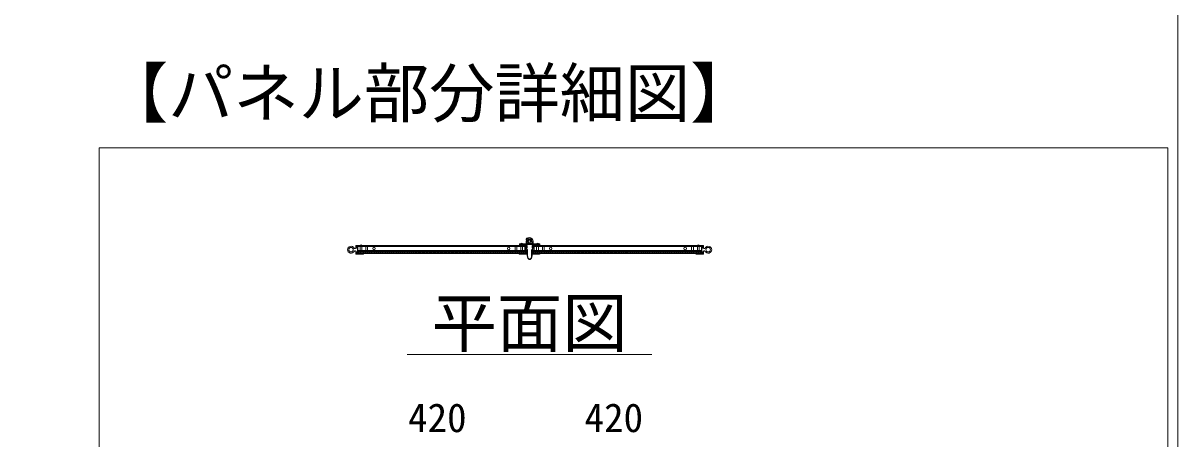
# Model space of a CAD drawing. Units: millimetres, scale not verified. Extents: x -69980 to -49855, y -14438 to 14438.
# Drawn here: x -52687 to -49855, y 8286 to 9304 of the extents above; entities that cross this region are included whole.
import ezdxf
from ezdxf.enums import TextEntityAlignment as Align

# ---------------------------------------------------------------- set-up
doc = ezdxf.new("R2010")
doc.units = ezdxf.units.MM
doc.header["$LTSCALE"] = 38
doc.linetypes.add('DASHED1', pattern=[1.8, 1.2, -0.6])
for name, color, linetype, lineweight in [('0-6_ﾎﾞﾙﾄ類', 2, 'Continuous', 18), ('0-A_図面枠', 7, 'Continuous', 18), ('0-B_寸法', 3, 'Continuous', 18), ('1-5_標準ﾊﾟﾈﾙ', 7, 'Continuous', 18), ('1-7_文字', 7, 'Continuous', 18)]:
    doc.layers.add(name, color=color, linetype=linetype, lineweight=lineweight)
doc.styles.add('ＭＳ ゴシック', font='')
doc.styles.get('ＭＳ ゴシック').set_extended_font_data('MS Gothic')

msp = doc.modelspace()

# ---------------------------------------------------------------- linework, layer by layer
at = {"layer": '0-6_ﾎﾞﾙﾄ類'}
for p, q in [((-51447.57, 8765.73), (-51450.47, 8770.73)), ((-51441.8, 8765.73), (-51447.57, 8765.73)), ((-51441.8, 8775.73), (-51438.92, 8770.73)), ((-51438.92, 8770.73), (-51441.8, 8765.73))]:
    msp.add_line(p, q, dxfattribs=at)
msp.add_lwpolyline([(-51450.47, 8770.73), (-51447.57, 8775.73), (-51441.8, 8775.73)], dxfattribs=at)
for radius in [4.9, 3, 2.45]:
    msp.add_circle((-51444.7, 8770.73), radius, dxfattribs=at)
at = {"layer": '0-A_図面枠'}
for points in [[(-69980.2, 14437.5), (-49855.2, 14437.5), (-49855.2, 562.5), (-69980.2, 562.5)], [(-52500, 8998.83), (-49880.07, 8998.83), (-49880.07, 4814.17), (-52500, 4814.17)]]:
    msp.add_lwpolyline(points, close=True, dxfattribs=at)
at = {"layer": '0-B_寸法'}
msp.add_line((-51744.7, 8492.58), (-51144.7, 8492.58), dxfattribs=at)
at = {"layer": '1-5_標準ﾊﾟﾈﾙ'}
for p, q in [((-51451.65, 8777.53), (-51453.38, 8775.07)), ((-51450.25, 8777.15), (-51450.95, 8777.65)), ((-51871.55, 8752.48), (-51873.3, 8752.48)), ((-51871.05, 8759.73), (-51871.05, 8753.48)), ((-51870.05, 8753.48), (-51871.05, 8753.48)), ((-51841.55, 8760.23), (-51870.55, 8760.23)), ((-51869.55, 8754.47), (-51869.55, 8758.48)), ((-51869.55, 8758.48), (-51867.05, 8758.48)), ((-51867.05, 8740.48), (-51867.05, 8758.48)), ((-51866.05, 8758.73), (-51866.05, 8746.43)), ((-51866.05, 8758.73), (-51841.05, 8758.73)), ((-51866.05, 8757.52), (-51456.05, 8757.52)), ((-51841.05, 8758.73), (-51841.05, 8759.73)), ((-51481.05, 8758.73), (-51481.05, 8759.73)), ((-51456.05, 8758.73), (-51481.05, 8758.73)), ((-51480.55, 8760.23), (-51451.55, 8760.23)), ((-51450.18, 8764.23), (-51469.7, 8764.23)), ((-51469.7, 8764.23), (-51469.7, 8762.23)), ((-51444.7, 8762.23), (-51469.7, 8762.23)), ((-51456.05, 8758.73), (-51456.05, 8746.43)), ((-51455.05, 8741.47), (-51455.05, 8757.47)), ((-51454.55, 8757.98), (-51453.05, 8757.98)), ((-51453.25, 8774.38), (-51452.58, 8773.9)), ((-51453.2, 8770.73), (-51453.2, 8764.23)), ((-51452.55, 8757.47), (-51452.55, 8752.38)), ((-51452.05, 8753.48), (-51451.05, 8753.48)), ((-51451.7, 8765.9), (-51451.7, 8764.23)), ((-51451.08, 8750.1), (-51450.9, 8750)), ((-51451.05, 8759.73), (-51451.05, 8753.48)), ((-51444.7, 8762.23), (-51419.7, 8762.23)), ((-51439.22, 8764.23), (-51419.7, 8764.23)), ((-51438.5, 8750), (-51438.3, 8750.1)), ((-51438.35, 8759.73), (-51438.35, 8753.48)), ((-51437.35, 8753.48), (-51438.35, 8753.48)), ((-51408.85, 8760.23), (-51437.85, 8760.23)), ((-51437.7, 8765.9), (-51437.7, 8764.23)), ((-51436.85, 8752.38), (-51436.85, 8757.47)), ((-51436.35, 8757.98), (-51434.85, 8757.98)), ((-51436.2, 8770.73), (-51436.2, 8764.23)), ((-51434.35, 8757.47), (-51434.35, 8741.47)), ((-51433.35, 8758.73), (-51433.35, 8746.43)), ((-51433.35, 8758.73), (-51408.35, 8758.73)), ((-51023.35, 8757.52), (-51433.35, 8757.52)), ((-51430.7, 8764.23), (-51430.7, 8762.23)), ((-51419.7, 8764.23), (-51419.7, 8762.23)), ((-51408.35, 8758.73), (-51408.35, 8759.73)), ((-51048.35, 8758.73), (-51048.35, 8759.73)), ((-51023.35, 8758.73), (-51048.35, 8758.73)), ((-51047.85, 8760.23), (-51018.85, 8760.23)), ((-51023.35, 8758.73), (-51023.35, 8746.43)), ((-51022.35, 8740.48), (-51022.35, 8758.48)), ((-51019.85, 8758.48), (-51022.35, 8758.48)), ((-51019.85, 8754.47), (-51019.85, 8758.48)), ((-51019.35, 8753.48), (-51018.35, 8753.48)), ((-51018.35, 8759.73), (-51018.35, 8753.48)), ((-51017.85, 8752.48), (-51016.07, 8752.48)), ((-51871.55, 8746.48), (-51873.3, 8746.48)), ((-51871.05, 8745.48), (-51871.05, 8739.22)), ((-51870.05, 8745.48), (-51871.05, 8745.48)), ((-51870.55, 8738.73), (-51852.8, 8738.73)), ((-51866.05, 8747.62), (-51456.05, 8747.62)), ((-51866.05, 8746.43), (-51836.05, 8746.43)), ((-51866.05, 8744.93), (-51866.05, 8740.23)), ((-51866.05, 8744.93), (-51849.05, 8744.93)), ((-51863.15, 8744.42), (-51866.05, 8741.55)), ((-51866.05, 8741.42), (-51456.05, 8741.42)), ((-51866.05, 8740.23), (-51851.3, 8740.23)), ((-51858.67, 8744.42), (-51861.67, 8741.42)), ((-51854.17, 8744.42), (-51857.17, 8741.42)), ((-51849.67, 8744.42), (-51852.67, 8741.42)), ((-51849.05, 8744.93), (-51848.55, 8745.42)), ((-51845.2, 8744.42), (-51848.2, 8741.42)), ((-51840.7, 8744.42), (-51843.7, 8741.42)), ((-51836.22, 8744.42), (-51839.22, 8741.42)), ((-51839.05, 8744.93), (-51836.05, 8744.93)), ((-51836.05, 8746.43), (-51836.05, 8744.93)), ((-51831.72, 8744.42), (-51834.72, 8741.42)), ((-51827.22, 8744.42), (-51830.22, 8741.42)), ((-51822.75, 8744.42), (-51825.75, 8741.42)), ((-51818.25, 8744.42), (-51821.25, 8741.42)), ((-51813.78, 8744.42), (-51816.78, 8741.42)), ((-51809.28, 8744.42), (-51812.28, 8741.42)), ((-51804.78, 8744.42), (-51807.78, 8741.42)), ((-51800.3, 8744.42), (-51803.3, 8741.42)), ((-51795.8, 8744.42), (-51798.8, 8741.42)), ((-51791.3, 8744.42), (-51794.3, 8741.42)), ((-51786.82, 8744.42), (-51789.82, 8741.42)), ((-51782.32, 8744.42), (-51785.32, 8741.42)), ((-51777.85, 8744.42), (-51780.85, 8741.42)), ((-51773.35, 8744.42), (-51776.35, 8741.42)), ((-51768.85, 8744.42), (-51771.85, 8741.42)), ((-51764.38, 8744.42), (-51767.38, 8741.42)), ((-51759.88, 8744.42), (-51762.88, 8741.42)), ((-51755.4, 8744.42), (-51758.4, 8741.42)), ((-51750.9, 8744.42), (-51753.9, 8741.42)), ((-51746.4, 8744.42), (-51749.4, 8741.42)), ((-51741.93, 8744.42), (-51744.93, 8741.42)), ((-51737.43, 8744.42), (-51740.43, 8741.42)), ((-51732.95, 8744.42), (-51735.95, 8741.42)), ((-51728.45, 8744.42), (-51731.45, 8741.42)), ((-51723.95, 8744.42), (-51726.95, 8741.42)), ((-51719.48, 8744.42), (-51722.48, 8741.42)), ((-51714.98, 8744.42), (-51717.98, 8741.42)), ((-51710.5, 8744.42), (-51713.5, 8741.42)), ((-51706, 8744.42), (-51709, 8741.42)), ((-51701.5, 8744.42), (-51704.5, 8741.42)), ((-51697.02, 8744.42), (-51700.02, 8741.42)), ((-51692.53, 8744.42), (-51695.53, 8741.42)), ((-51688.05, 8744.42), (-51691.05, 8741.42)), ((-51683.55, 8744.42), (-51686.55, 8741.42)), ((-51679.05, 8744.42), (-51682.05, 8741.42)), ((-51674.57, 8744.42), (-51677.57, 8741.42)), ((-51670.07, 8744.42), (-51673.07, 8741.42)), ((-51665.6, 8744.42), (-51668.6, 8741.42)), ((-51661.1, 8744.42), (-51664.1, 8741.42)), ((-51656.6, 8744.42), (-51659.6, 8741.42)), ((-51652.12, 8744.42), (-51655.12, 8741.42)), ((-51647.62, 8744.42), (-51650.62, 8741.42)), ((-51643.15, 8744.42), (-51646.15, 8741.42)), ((-51638.65, 8744.42), (-51641.65, 8741.42)), ((-51634.15, 8744.42), (-51637.15, 8741.42)), ((-51629.67, 8744.42), (-51632.67, 8741.42)), ((-51625.17, 8744.42), (-51628.17, 8741.42)), ((-51620.7, 8744.42), (-51623.7, 8741.42)), ((-51616.2, 8744.42), (-51619.2, 8741.42)), ((-51611.7, 8744.42), (-51614.7, 8741.42)), ((-51607.22, 8744.42), (-51610.22, 8741.42)), ((-51602.72, 8744.42), (-51605.72, 8741.42)), ((-51598.22, 8744.42), (-51601.22, 8741.42)), ((-51593.75, 8744.42), (-51596.75, 8741.42)), ((-51589.25, 8744.42), (-51592.25, 8741.42)), ((-51584.78, 8744.42), (-51587.78, 8741.42)), ((-51580.28, 8744.42), (-51583.28, 8741.42)), ((-51575.78, 8744.42), (-51578.78, 8741.42)), ((-51571.3, 8744.42), (-51574.3, 8741.42)), ((-51566.8, 8744.42), (-51569.8, 8741.42)), ((-51562.33, 8744.42), (-51565.33, 8741.42)), ((-51557.83, 8744.42), (-51560.83, 8741.42)), ((-51553.33, 8744.42), (-51556.33, 8741.42)), ((-51548.85, 8744.42), (-51551.85, 8741.42)), ((-51544.35, 8744.42), (-51547.35, 8741.42)), ((-51539.88, 8744.42), (-51542.88, 8741.42)), ((-51535.38, 8744.42), (-51538.38, 8741.42)), ((-51530.88, 8744.42), (-51533.88, 8741.42)), ((-51526.4, 8744.42), (-51529.4, 8741.42)), ((-51521.9, 8744.42), (-51524.9, 8741.42)), ((-51517.43, 8744.42), (-51520.43, 8741.42)), ((-51512.93, 8744.42), (-51515.93, 8741.42)), ((-51508.43, 8744.42), (-51511.43, 8741.42)), ((-51503.95, 8744.42), (-51506.95, 8741.42)), ((-51499.45, 8744.42), (-51502.45, 8741.42)), ((-51494.97, 8744.42), (-51497.97, 8741.42)), ((-51490.48, 8744.42), (-51493.47, 8741.42)), ((-51485.98, 8744.42), (-51488.98, 8741.42)), ((-51456.05, 8746.43), (-51486.05, 8746.43)), ((-51486.05, 8746.43), (-51486.05, 8744.93)), ((-51483.05, 8744.93), (-51486.05, 8744.93)), ((-51481.5, 8744.42), (-51484.5, 8741.42)), ((-51477, 8744.42), (-51480, 8741.42)), ((-51472.52, 8744.42), (-51475.52, 8741.42)), ((-51473.05, 8744.93), (-51473.55, 8745.42)), ((-51456.05, 8744.93), (-51473.05, 8744.93)), ((-51468.02, 8744.42), (-51471.02, 8741.42)), ((-51456.05, 8740.23), (-51470.8, 8740.23)), ((-51451.55, 8738.73), (-51469.3, 8738.73)), ((-51463.52, 8744.42), (-51466.52, 8741.42)), ((-51459.05, 8744.42), (-51462.05, 8741.42)), ((-51456.05, 8742.92), (-51457.55, 8741.42)), ((-51456.05, 8744.93), (-51456.05, 8740.23)), ((-51453.05, 8740.98), (-51454.55, 8740.98)), ((-51452.55, 8748.23), (-51452.55, 8741.47)), ((-51452.05, 8745.48), (-51451.05, 8745.48)), ((-51451.05, 8745.48), (-51451.05, 8739.22)), ((-51450.53, 8734.52), (-51450.55, 8748.23)), ((-51449.62, 8748.23), (-51449.53, 8734.33)), ((-51439.85, 8734.33), (-51439.75, 8748.23)), ((-51438.85, 8748.23), (-51438.85, 8734.52)), ((-51438.35, 8745.48), (-51438.35, 8739.22)), ((-51437.35, 8745.48), (-51438.35, 8745.48)), ((-51437.85, 8738.73), (-51420.1, 8738.73)), ((-51436.85, 8741.47), (-51436.85, 8748.23)), ((-51434.85, 8740.98), (-51436.35, 8740.98)), ((-51023.35, 8747.62), (-51433.35, 8747.62)), ((-51433.35, 8746.43), (-51403.35, 8746.43)), ((-51433.35, 8744.93), (-51433.35, 8740.23)), ((-51433.35, 8744.93), (-51416.35, 8744.93)), ((-51432.92, 8744.42), (-51433.35, 8744)), ((-51023.35, 8741.42), (-51433.35, 8741.42)), ((-51433.35, 8740.23), (-51418.6, 8740.23)), ((-51428.42, 8744.42), (-51431.42, 8741.42)), ((-51423.92, 8744.42), (-51426.92, 8741.42)), ((-51419.45, 8744.42), (-51422.45, 8741.42)), ((-51414.95, 8744.42), (-51417.95, 8741.42)), ((-51416.35, 8744.93), (-51415.85, 8745.42)), ((-51410.47, 8744.42), (-51413.47, 8741.42)), ((-51405.97, 8744.42), (-51408.97, 8741.42)), ((-51406.35, 8744.93), (-51403.35, 8744.93)), ((-51401.47, 8744.42), (-51404.47, 8741.42)), ((-51403.35, 8746.43), (-51403.35, 8744.93)), ((-51397, 8744.42), (-51400, 8741.42)), ((-51392.5, 8744.42), (-51395.5, 8741.42)), ((-51388.03, 8744.42), (-51391.03, 8741.42)), ((-51383.53, 8744.42), (-51386.53, 8741.42)), ((-51379.03, 8744.42), (-51382.03, 8741.42)), ((-51374.55, 8744.42), (-51377.55, 8741.42)), ((-51370.05, 8744.42), (-51373.05, 8741.42)), ((-51365.57, 8744.42), (-51368.57, 8741.42)), ((-51361.07, 8744.42), (-51364.07, 8741.42)), ((-51356.57, 8744.42), (-51359.57, 8741.42)), ((-51352.1, 8744.42), (-51355.1, 8741.42)), ((-51347.6, 8744.42), (-51350.6, 8741.42)), ((-51343.1, 8744.42), (-51346.1, 8741.42)), ((-51338.62, 8744.42), (-51341.62, 8741.42)), ((-51334.12, 8744.42), (-51337.12, 8741.42)), ((-51329.65, 8744.42), (-51332.65, 8741.42)), ((-51325.15, 8744.42), (-51328.15, 8741.42)), ((-51320.65, 8744.42), (-51323.65, 8741.42)), ((-51316.18, 8744.42), (-51319.18, 8741.42)), ((-51311.68, 8744.42), (-51314.68, 8741.42)), ((-51307.2, 8744.42), (-51310.2, 8741.42)), ((-51302.7, 8744.42), (-51305.7, 8741.42)), ((-51298.2, 8744.42), (-51301.2, 8741.42)), ((-51293.72, 8744.42), (-51296.72, 8741.42)), ((-51289.22, 8744.42), (-51292.22, 8741.42)), ((-51284.75, 8744.42), (-51287.75, 8741.42)), ((-51280.25, 8744.42), (-51283.25, 8741.42)), ((-51275.75, 8744.42), (-51278.75, 8741.42)), ((-51271.28, 8744.42), (-51274.28, 8741.42)), ((-51266.78, 8744.42), (-51269.78, 8741.42)), ((-51262.3, 8744.42), (-51265.3, 8741.42)), ((-51257.8, 8744.42), (-51260.8, 8741.42)), ((-51253.3, 8744.42), (-51256.3, 8741.42)), ((-51248.82, 8744.42), (-51251.82, 8741.42)), ((-51244.33, 8744.42), (-51247.32, 8741.42)), ((-51239.85, 8744.42), (-51242.85, 8741.42)), ((-51235.35, 8744.42), (-51238.35, 8741.42)), ((-51230.85, 8744.42), (-51233.85, 8741.42)), ((-51226.38, 8744.42), (-51229.38, 8741.42)), ((-51221.88, 8744.42), (-51224.88, 8741.42)), ((-51217.4, 8744.42), (-51220.4, 8741.42)), ((-51212.9, 8744.42), (-51215.9, 8741.42)), ((-51208.4, 8744.42), (-51211.4, 8741.42)), ((-51203.92, 8744.42), (-51206.92, 8741.42)), ((-51199.42, 8744.42), (-51202.42, 8741.42)), ((-51194.95, 8744.42), (-51197.95, 8741.42)), ((-51190.45, 8744.42), (-51193.45, 8741.42)), ((-51185.95, 8744.42), (-51188.95, 8741.42)), ((-51181.47, 8744.42), (-51184.47, 8741.42)), ((-51176.97, 8744.42), (-51179.97, 8741.42)), ((-51172.47, 8744.42), (-51175.47, 8741.42)), ((-51168, 8744.42), (-51171, 8741.42)), ((-51163.5, 8744.42), (-51166.5, 8741.42)), ((-51159.03, 8744.42), (-51162.03, 8741.42)), ((-51154.53, 8744.42), (-51157.53, 8741.42)), ((-51150.03, 8744.42), (-51153.03, 8741.42)), ((-51145.55, 8744.42), (-51148.55, 8741.42)), ((-51141.05, 8744.42), (-51144.05, 8741.42)), ((-51136.57, 8744.42), (-51139.57, 8741.42)), ((-51132.07, 8744.42), (-51135.07, 8741.42)), ((-51127.57, 8744.42), (-51130.57, 8741.42)), ((-51123.1, 8744.42), (-51126.1, 8741.42)), ((-51118.6, 8744.42), (-51121.6, 8741.42)), ((-51114.12, 8744.42), (-51117.12, 8741.42)), ((-51109.62, 8744.42), (-51112.62, 8741.42)), ((-51105.12, 8744.42), (-51108.12, 8741.42)), ((-51100.65, 8744.42), (-51103.65, 8741.42)), ((-51096.15, 8744.42), (-51099.15, 8741.42)), ((-51091.68, 8744.42), (-51094.68, 8741.42)), ((-51087.18, 8744.42), (-51090.18, 8741.42)), ((-51082.68, 8744.42), (-51085.68, 8741.42)), ((-51078.2, 8744.42), (-51081.2, 8741.42)), ((-51073.7, 8744.42), (-51076.7, 8741.42)), ((-51069.23, 8744.42), (-51072.23, 8741.42)), ((-51064.73, 8744.42), (-51067.73, 8741.42)), ((-51060.23, 8744.42), (-51063.23, 8741.42)), ((-51055.75, 8744.42), (-51058.75, 8741.42)), ((-51051.25, 8744.42), (-51054.25, 8741.42)), ((-51023.35, 8746.43), (-51053.35, 8746.43)), ((-51053.35, 8746.43), (-51053.35, 8744.93)), ((-51050.35, 8744.93), (-51053.35, 8744.93)), ((-51046.77, 8744.42), (-51049.77, 8741.42)), ((-51042.27, 8744.42), (-51045.27, 8741.42)), ((-51040.35, 8744.93), (-51040.85, 8745.42)), ((-51037.78, 8744.42), (-51040.77, 8741.42)), ((-51023.35, 8744.93), (-51040.35, 8744.93)), ((-51023.35, 8740.23), (-51038.1, 8740.23)), ((-51018.85, 8738.73), (-51036.6, 8738.73)), ((-51033.3, 8744.42), (-51036.3, 8741.42)), ((-51028.8, 8744.42), (-51031.8, 8741.42)), ((-51024.32, 8744.42), (-51027.32, 8741.42)), ((-51023.35, 8744.93), (-51023.35, 8740.23)), ((-51019.35, 8745.48), (-51018.35, 8745.48)), ((-51018.35, 8745.48), (-51018.35, 8739.22)), ((-51017.85, 8746.48), (-51016.07, 8746.48))]:
    msp.add_line(p, q, dxfattribs=at)
at = {"layer": '1-5_標準ﾊﾟﾈﾙ', "linetype": 'DASHED1'}
for p, q in [((-51860.15, 8760.23), (-51860.15, 8758.73)), ((-51860.15, 8758.73), (-51860.15, 8746.43)), ((-51855.95, 8760.23), (-51855.95, 8758.73)), ((-51855.95, 8758.73), (-51855.95, 8746.43)), ((-51846.15, 8758.73), (-51846.15, 8746.43)), ((-51841.95, 8758.73), (-51841.95, 8746.43)), ((-51480.15, 8758.73), (-51480.15, 8746.43)), ((-51475.95, 8758.73), (-51475.95, 8746.43)), ((-51466.15, 8760.23), (-51466.15, 8758.73)), ((-51466.15, 8758.73), (-51466.15, 8746.43)), ((-51461.95, 8760.23), (-51461.95, 8758.73)), ((-51461.95, 8758.73), (-51461.95, 8746.43)), ((-51427.45, 8760.23), (-51427.45, 8758.73)), ((-51427.45, 8758.73), (-51427.45, 8746.43)), ((-51423.25, 8760.23), (-51423.25, 8758.73)), ((-51423.25, 8758.73), (-51423.25, 8746.43)), ((-51413.45, 8758.73), (-51413.45, 8746.43)), ((-51409.25, 8758.73), (-51409.25, 8746.43)), ((-51047.45, 8758.73), (-51047.45, 8746.43)), ((-51043.25, 8758.73), (-51043.25, 8746.43)), ((-51033.45, 8760.23), (-51033.45, 8758.73)), ((-51033.45, 8758.73), (-51033.45, 8746.43)), ((-51029.25, 8760.23), (-51029.25, 8758.73)), ((-51029.25, 8758.73), (-51029.25, 8746.43)), ((-51846.15, 8746.43), (-51846.15, 8745.42)), ((-51841.95, 8746.43), (-51841.95, 8745.42)), ((-51480.15, 8746.43), (-51480.15, 8745.42)), ((-51475.95, 8746.43), (-51475.95, 8745.42)), ((-51413.45, 8746.43), (-51413.45, 8745.42)), ((-51409.25, 8746.43), (-51409.25, 8745.42)), ((-51047.45, 8746.43), (-51047.45, 8745.42)), ((-51043.25, 8746.43), (-51043.25, 8745.42))]:
    msp.add_line(p, q, dxfattribs=at)
at = {"layer": '1-5_標準ﾊﾟﾈﾙ'}
for points in [[(-51870.05, 8745.48), (-51870.05, 8740.23), (-51867.05, 8740.23), (-51867.05, 8758.73), (-51870.05, 8758.73), (-51870.05, 8753.48)], [(-51452.05, 8745.48), (-51452.05, 8740.23), (-51455.05, 8740.23), (-51455.05, 8758.73), (-51452.05, 8758.73), (-51452.05, 8753.48)], [(-51437.35, 8745.48), (-51437.35, 8740.23), (-51434.35, 8740.23), (-51434.35, 8758.73), (-51437.35, 8758.73), (-51437.35, 8753.48)], [(-51019.35, 8745.48), (-51019.35, 8740.23), (-51022.35, 8740.23), (-51022.35, 8758.73), (-51019.35, 8758.73), (-51019.35, 8753.48)], [(-51869.55, 8744.48), (-51869.55, 8740.48), (-51867.05, 8740.48)], [(-51839.05, 8744.93), (-51839.55, 8745.42), (-51848.55, 8745.42)], [(-51483.05, 8744.93), (-51482.55, 8745.42), (-51473.55, 8745.42)], [(-51406.35, 8744.93), (-51406.85, 8745.42), (-51415.85, 8745.42)], [(-51050.35, 8744.93), (-51049.85, 8745.42), (-51040.85, 8745.42)], [(-51019.85, 8744.48), (-51019.85, 8740.48), (-51022.35, 8740.48)]]:
    msp.add_lwpolyline(points, dxfattribs=at)
for points in [[(-51866.05, 8740.23), (-51456.05, 8740.23), (-51456.05, 8759.93), (-51866.05, 8759.93)], [(-51866.05, 8746.43), (-51456.05, 8746.43), (-51456.05, 8758.73), (-51866.05, 8758.73)], [(-51453.7, 8762.23), (-51469.7, 8762.23), (-51469.7, 8760.23), (-51453.7, 8760.23)], [(-51419.7, 8762.23), (-51435.7, 8762.23), (-51435.7, 8760.23), (-51419.7, 8760.23)], [(-51023.35, 8740.23), (-51433.35, 8740.23), (-51433.35, 8759.93), (-51023.35, 8759.93)], [(-51023.35, 8746.43), (-51433.35, 8746.43), (-51433.35, 8758.73), (-51023.35, 8758.73)], [(-51866.05, 8741.42), (-51456.05, 8741.42), (-51456.05, 8744.42), (-51866.05, 8744.42)], [(-51023.35, 8741.42), (-51433.35, 8741.42), (-51433.35, 8744.42), (-51023.35, 8744.42)]]:
    msp.add_lwpolyline(points, close=True, dxfattribs=at)
for centre, radius in [((-51444.7, 8770.73), 8.5), ((-51444.7, 8770.73), 8), ((-51882.55, 8749.48), 5.5), ((-51826.05, 8752.58), 3), ((-51826.05, 8752.58), 3), ((-51496.05, 8752.58), 3), ((-51496.05, 8752.58), 3), ((-51393.35, 8752.58), 3), ((-51393.35, 8752.58), 3), ((-51063.35, 8752.58), 3), ((-51063.35, 8752.58), 3), ((-51006.85, 8749.48), 5.5)]:
    msp.add_circle(centre, radius, dxfattribs=at)
for centre, radius, start, end in [((-51451.25, 8777.25), 0.5, 55, 145), ((-51882.55, 8749.48), 8.5, 28.437, 331.563), ((-51873.3, 8754.47), 2, 208.437, 270), ((-51871.55, 8754.47), 2, 270, 0), ((-51870.55, 8759.73), 0.5, 90, 180), ((-51858.05, 8752.73), 8.5, 61.928, 118.072), ((-51841.55, 8759.73), 0.5, 0, 90), ((-51480.55, 8759.73), 0.5, 90, 180), ((-51464.05, 8756.72), 8.5, 61.928, 118.072), ((-51454.55, 8757.47), 0.5, 90, 180), ((-51452.95, 8774.77), 0.5, 145, 235), ((-51453.05, 8757.47), 0.5, 0, 90), ((-51450.05, 8752.38), 2.5, 180, 245.323), ((-51451.55, 8748.23), 1, 0.323, 180), ((-51451.55, 8759.73), 0.5, 0, 90), ((-51451.55, 8748.23), 1.9, 0, 70.063), ((-51437.85, 8748.23), 1.9, 109.937, 180), ((-51437.85, 8748.23), 1, 0, 179.677), ((-51437.85, 8759.73), 0.5, 90, 180), ((-51439.35, 8752.38), 2.5, 294.677, 0), ((-51436.35, 8757.47), 0.5, 90, 180), ((-51434.85, 8757.47), 0.5, 0, 90), ((-51425.35, 8756.72), 8.5, 61.928, 118.072), ((-51408.85, 8759.73), 0.5, 0, 90), ((-51047.85, 8759.73), 0.5, 90, 180), ((-51031.35, 8752.73), 8.5, 61.928, 118.072), ((-51017.85, 8754.47), 2, 180, 270), ((-51018.85, 8759.73), 0.5, 0, 90), ((-51016.07, 8754.47), 2, 270, 331.563), ((-51006.85, 8749.48), 8.5, 208.437, 151.563), ((-51873.3, 8744.48), 2, 90, 151.563), ((-51871.55, 8744.48), 2, 0, 90), ((-51870.55, 8739.22), 0.5, 180, 270), ((-51852.8, 8740.23), 1.5, 270, 0), ((-51844.05, 8752.92), 8.5, 241.928, 298.072), ((-51478.05, 8752.92), 8.5, 241.928, 298.072), ((-51469.3, 8740.23), 1.5, 180, 270), ((-51454.55, 8741.47), 0.5, 180, 270), ((-51453.05, 8741.47), 0.5, 270, 0), ((-51451.55, 8739.22), 0.5, 270, 0), ((-51438.53, 8734.72), 12, 181.045, 220.133), ((-51438.53, 8734.72), 11, 182.206, 220.354), ((-51444.7, 8729.4), 3.85, 218.458, 321.542), ((-51444.7, 8729.35), 2.83, 218.097, 321.903), ((-51450.85, 8734.72), 11, 319.646, 357.794), ((-51450.85, 8734.72), 12, 319.867, 358.955), ((-51437.85, 8739.22), 0.5, 180, 270), ((-51436.35, 8741.47), 0.5, 180, 270), ((-51434.85, 8741.47), 0.5, 270, 0), ((-51420.1, 8740.23), 1.5, 270, 0), ((-51411.35, 8752.92), 8.5, 241.928, 298.072), ((-51045.35, 8752.92), 8.5, 241.928, 298.072), ((-51036.6, 8740.23), 1.5, 180, 270), ((-51017.85, 8744.48), 2, 90, 180), ((-51018.85, 8739.22), 0.5, 270, 0), ((-51016.07, 8744.48), 2, 28.437, 90)]:
    msp.add_arc(centre, radius, start, end, dxfattribs=at)

# ---------------------------------------------------------------- texts
at = {"layer": '0-B_寸法', "style": 'ＭＳ ゴシック'}
for p in [(-51742.85, 8281.9), (-51310.15, 8281.9)]:
    msp.add_text('420', height=70.38, dxfattribs=at).set_placement(p, align=Align.BOTTOM_LEFT)
at = {"layer": '1-7_文字', "style": 'ＭＳ ゴシック'}
for s, p in [('【パネル部分詳細図】', (-52490.97, 9039.2)), ('平面図', (-51684.7, 8476.58))]:
    msp.add_text(s, height=117.3, dxfattribs=at).set_placement(p, align=Align.BOTTOM_LEFT)

doc.saveas('drawing.dxf')
